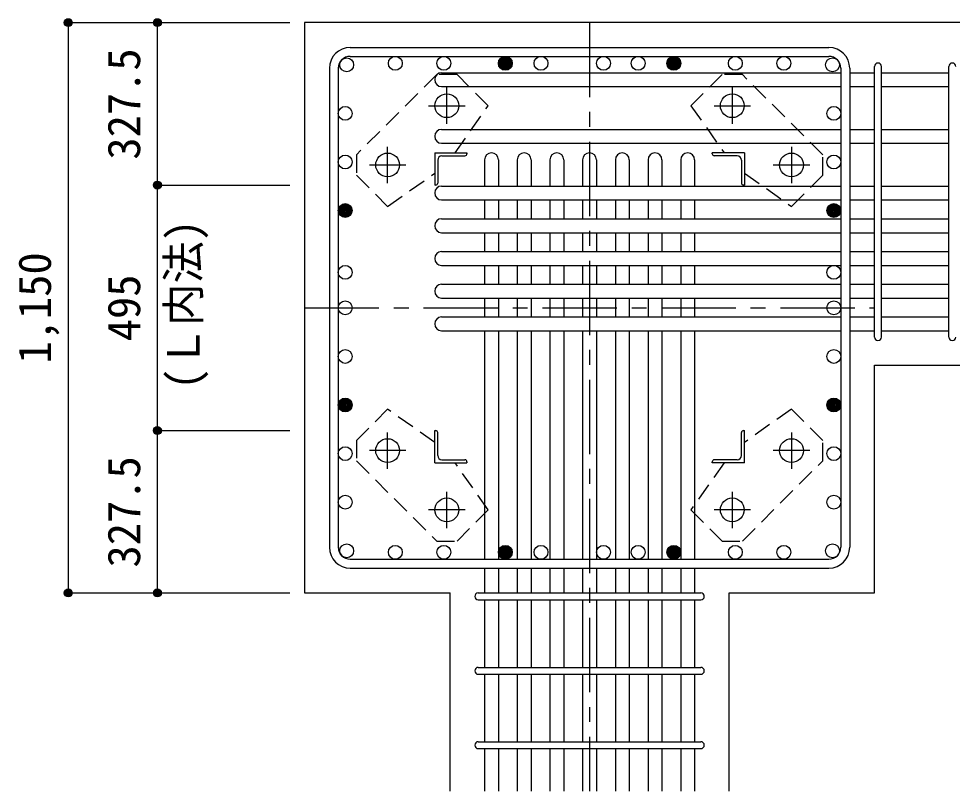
# Model space of a CAD drawing. Units: millimetres at full size, sheet at 1:30. Extents: x -5973 to 5954, y -4195 to 4201.
# Drawn here: x -600 to 1284, y -2425 to -867 of the extents above; entities that cross this region are included whole.
import ezdxf
from ezdxf.enums import TextEntityAlignment as Align

# ---------------------------------------------------------------- set-up
doc = ezdxf.new("R2010")
doc.units = ezdxf.units.MM
doc.header["$LTSCALE"] = 30
doc.header["$PDMODE"] = 32
doc.header["$PDSIZE"] = 15
doc.linetypes.add('CHAIN1', pattern=[8, 5, -1, 1, -1])
doc.linetypes.add('DASHED1', pattern=[1.8, 1.2, -0.6])
for name, color, linetype in [('0-1_躯体線', 2, 'Continuous'), ('0-2_アンカー、アングル', 4, 'Continuous'), ('0-3_立上り筋', 4, 'Continuous'), ('0-4_フープ筋', 7, 'Continuous'), ('0-5_基礎梁筋', 7, 'Continuous'), ('0-6_スタラップ筋', 7, 'Continuous'), ('0-7_文字', 4, 'Continuous'), ('0-9_プレート', 4, 'DASHED1'), ('0-D_寸法', 4, 'Continuous')]:
    doc.layers.add(name, color=color, linetype=linetype)
doc.styles.add('ＭＳ ゴシック', font='')
doc.styles.get('ＭＳ ゴシック').set_extended_font_data('MS Gothic')

msp = doc.modelspace()

# ---------------------------------------------------------------- linework, layer by layer
at = {"layer": '0-1_躯体線'}
for p, q in [((1527.44, -874.89), (-22.56, -874.89)), ((-22.56, -874.89), (-22.56, -2024.89)), ((1127.44, -1565.89), (1527.44, -1565.89)), ((1127.44, -2024.89), (1127.44, -1565.89)), ((-22.56, -2024.89), (270.94, -2024.89)), ((270.94, -2424.89), (270.94, -2024.89)), ((833.94, -2424.89), (833.94, -2024.89)), ((833.94, -2024.89), (1127.44, -2024.89))]:
    msp.add_line(p, q, dxfattribs=at)
at = {"layer": '0-2_アンカー、アングル', "linetype": 'CHAIN1'}
for p, q in [((264.44, -1079.1), (264.44, -1005.6)), ((840.44, -1005.59), (840.44, -1079.09)), ((227.64, -1042.39), (301.14, -1042.39)), ((803.74, -1042.39), (877.24, -1042.39)), ((144.94, -1198.6), (144.94, -1125.1)), ((959.94, -1125.09), (959.94, -1198.59)), ((108.14, -1161.89), (181.64, -1161.89)), ((923.24, -1161.89), (996.74, -1161.89)), ((144.94, -1774.7), (144.94, -1701.2)), ((959.94, -1701.19), (959.94, -1774.69)), ((181.64, -1737.89), (108.14, -1737.89)), ((996.74, -1737.89), (923.24, -1737.89)), ((264.44, -1894.2), (264.44, -1820.7)), ((840.44, -1820.69), (840.44, -1894.19)), ((301.14, -1857.39), (227.64, -1857.39)), ((877.24, -1857.39), (803.74, -1857.39))]:
    msp.add_line(p, q, dxfattribs=at)
at = {"layer": '0-2_アンカー、アングル'}
for p, q in [((239.94, -1137.39), (304.94, -1137.39)), ((239.94, -1137.39), (239.94, -1202.39)), ((254.44, -1143.39), (300.94, -1143.39)), ((304.94, -1137.39), (304.94, -1139.39)), ((864.94, -1137.39), (799.94, -1137.39)), ((799.94, -1139.39), (799.94, -1137.39)), ((850.44, -1143.39), (803.94, -1143.39)), ((864.94, -1137.39), (864.94, -1202.39)), ((245.94, -1151.89), (245.94, -1198.39)), ((858.94, -1151.89), (858.94, -1198.39)), ((241.94, -1202.39), (239.94, -1202.39)), ((864.94, -1202.39), (862.94, -1202.39)), ((239.94, -1697.39), (241.94, -1697.39)), ((239.94, -1762.39), (239.94, -1697.39)), ((245.94, -1747.89), (245.94, -1701.39)), ((858.94, -1747.89), (858.94, -1701.39)), ((862.94, -1697.39), (864.94, -1697.39)), ((864.94, -1762.39), (864.94, -1697.39)), ((239.94, -1762.39), (304.94, -1762.39)), ((254.44, -1756.39), (300.94, -1756.39)), ((304.94, -1760.39), (304.94, -1762.39)), ((799.94, -1762.39), (799.94, -1760.39)), ((864.94, -1762.39), (799.94, -1762.39)), ((850.44, -1756.39), (803.94, -1756.39))]:
    msp.add_line(p, q, dxfattribs=at)
at = {"layer": '0-2_アンカー、アングル', "color": 3}
for centre in [(264.44, -1042.39), (840.44, -1042.39), (144.94, -1161.89), (959.94, -1161.89), (144.94, -1737.89), (959.94, -1737.89), (264.44, -1857.39), (840.44, -1857.39)]:
    msp.add_circle(centre, 24, dxfattribs=at)
at = {"layer": '0-2_アンカー、アングル'}
for centre, radius, start, end in [((254.44, -1151.89), 8.5, 90, 180), ((300.94, -1139.39), 4, 270, 0), ((803.94, -1139.39), 4, 180, 270), ((850.44, -1151.89), 8.5, 0, 90), ((241.94, -1198.39), 4, 270, 0), ((862.94, -1198.39), 4, 180, 270), ((241.94, -1701.39), 4, 0, 90), ((862.94, -1701.39), 4, 90, 180), ((254.44, -1747.89), 8.5, 180, 270), ((850.44, -1747.89), 8.5, 270, 0), ((300.94, -1760.39), 4, 0, 90), ((803.94, -1760.39), 4, 90, 180)]:
    msp.add_arc(centre, radius, start, end, dxfattribs=at)
at = {"layer": '0-3_立上り筋', "color": 3}
for centre in [(62.37, -959.82), (160.38, -956.89), (258.39, -956.89), (382.44, -956.89), (454.42, -956.89), (580.44, -956.89), (650.45, -956.89), (722.44, -956.89), (722.44, -956.89), (846.48, -956.89), (944.49, -956.89), (1042.51, -959.82), (59.44, -1057.84), (1045.44, -1057.84), (59.44, -1155.85), (1045.44, -1155.85), (59.44, -1253.87), (59.44, -1253.87), (1045.44, -1253.87), (1045.44, -1253.87), (59.44, -1378.39), (1045.44, -1378.39), (59.44, -1449.89), (1045.44, -1449.89), (59.44, -1547.91), (1045.44, -1547.91), (59.44, -1645.92), (1045.44, -1645.92), (59.44, -1743.94), (1045.44, -1743.94), (59.44, -1841.95), (1045.44, -1841.95), (62.37, -1939.97), (62.37, -1939.97), (160.38, -1942.89), (258.39, -1942.89), (382.44, -1942.89), (454.42, -1942.89), (580.44, -1942.89), (650.45, -1942.89), (722.44, -1942.89), (722.44, -1942.89), (846.48, -1942.89), (944.49, -1942.89), (1042.51, -1939.97), (1042.51, -1939.97)]:
    msp.add_circle(centre, 14, dxfattribs=at)
at = {"layer": '0-3_立上り筋'}
for centre, radius in [((382.44, -956.89), 14), ((382.44, -956.89), 12.6), ((382.44, -956.89), 11.2), ((382.44, -956.89), 9.8), ((382.44, -956.89), 8.4), ((382.44, -956.89), 7), ((382.44, -956.89), 5.6), ((382.44, -956.89), 4.2), ((382.44, -956.89), 2.8), ((382.44, -956.89), 1.4), ((722.44, -956.89), 14), ((722.44, -956.89), 12.6), ((722.44, -956.89), 11.2), ((722.44, -956.89), 9.8), ((722.44, -956.89), 8.4), ((722.44, -956.89), 7), ((722.44, -956.89), 5.6), ((722.44, -956.89), 4.2), ((722.44, -956.89), 2.8), ((722.44, -956.89), 1.4), ((59.44, -1253.87), 14), ((59.44, -1253.87), 12.6), ((59.44, -1253.87), 11.2), ((1045.44, -1253.87), 14), ((1045.44, -1253.87), 12.6), ((1045.44, -1253.87), 11.2), ((59.44, -1253.87), 9.8), ((59.44, -1253.87), 8.4), ((59.44, -1253.87), 7), ((59.44, -1253.87), 5.6), ((59.44, -1253.87), 4.2), ((59.44, -1253.87), 2.8), ((59.44, -1253.87), 1.4), ((1045.44, -1253.87), 9.8), ((1045.44, -1253.87), 8.4), ((1045.44, -1253.87), 7), ((1045.44, -1253.87), 5.6), ((1045.44, -1253.87), 4.2), ((1045.44, -1253.87), 2.8), ((1045.44, -1253.87), 1.4), ((59.44, -1645.92), 14), ((59.44, -1645.92), 12.6), ((59.44, -1645.92), 11.2), ((59.44, -1645.92), 9.8), ((59.44, -1645.92), 8.4), ((59.44, -1645.92), 7), ((1045.44, -1645.92), 14), ((1045.44, -1645.92), 12.6), ((1045.44, -1645.92), 11.2), ((1045.44, -1645.92), 9.8), ((1045.44, -1645.92), 8.4), ((1045.44, -1645.92), 7), ((59.44, -1645.92), 5.6), ((59.44, -1645.92), 4.2), ((59.44, -1645.92), 2.8), ((59.44, -1645.92), 1.4), ((1045.44, -1645.92), 5.6), ((1045.44, -1645.92), 4.2), ((1045.44, -1645.92), 2.8), ((1045.44, -1645.92), 1.4), ((382.44, -1942.89), 14), ((382.44, -1942.89), 12.6), ((382.44, -1942.89), 11.2), ((382.44, -1942.89), 9.8), ((382.44, -1942.89), 8.4), ((382.44, -1942.89), 7), ((382.44, -1942.89), 5.6), ((382.44, -1942.89), 4.2), ((382.44, -1942.89), 2.8), ((722.44, -1942.89), 14), ((722.44, -1942.89), 12.6), ((722.44, -1942.89), 11.2), ((722.44, -1942.89), 9.8), ((722.44, -1942.89), 8.4), ((722.44, -1942.89), 7), ((722.44, -1942.89), 5.6), ((722.44, -1942.89), 4.2), ((722.44, -1942.89), 2.8), ((382.44, -1942.89), 1.4), ((722.44, -1942.89), 1.4)]:
    msp.add_circle(centre, radius, dxfattribs=at)
at = {"layer": '0-4_フープ筋'}
for p, q in [((69.44, -924.89), (1035.44, -924.89)), ((69.44, -942.89), (1035.44, -942.89)), ((27.44, -966.89), (27.44, -1932.89)), ((45.44, -966.89), (45.44, -1932.89)), ((1059.44, -966.89), (1059.44, -1932.89)), ((1077.44, -966.89), (1077.44, -1932.89)), ((69.44, -1956.89), (1035.44, -1956.89)), ((69.44, -1974.89), (1035.44, -1974.89))]:
    msp.add_line(p, q, dxfattribs=at)
for centre, radius, start, end in [((69.44, -966.89), 42, 90, 180), ((1035.44, -966.89), 42, 0, 90), ((69.44, -966.89), 24, 90, 180), ((1035.44, -966.89), 24, 0, 90), ((69.44, -1932.89), 42, 180, 270), ((69.44, -1932.89), 24, 180, 270), ((1035.44, -1932.89), 42, 270, 0), ((1035.44, -1932.89), 24, 270, 0)]:
    msp.add_arc(centre, radius, start, end, dxfattribs=at)
at = {"layer": '0-5_基礎梁筋'}
for p, q in [((253.94, -975.82), (1059.44, -975.82)), ((1077.44, -975.82), (1127.44, -975.82)), ((1141.44, -975.82), (1277.44, -975.82)), ((253.94, -1003.82), (1059.44, -1003.82)), ((1077.44, -1003.82), (1127.44, -1003.82)), ((1141.44, -1003.82), (1277.44, -1003.82)), ((253.94, -1090.11), (1059.44, -1090.11)), ((1077.44, -1090.11), (1127.44, -1090.11)), ((1141.44, -1090.11), (1277.44, -1090.11)), ((253.94, -1118.11), (1059.44, -1118.11)), ((1077.44, -1118.11), (1127.44, -1118.11)), ((1141.44, -1118.11), (1277.44, -1118.11)), ((340.44, -1151.39), (340.44, -1204.39)), ((368.44, -1151.39), (368.44, -1204.39)), ((406.44, -1151.39), (406.44, -1204.39)), ((434.44, -1151.39), (434.44, -1204.39)), ((472.44, -1151.39), (472.44, -1204.39)), ((500.44, -1151.39), (500.44, -1204.39)), ((538.44, -1151.39), (538.44, -1204.39)), ((566.44, -1151.39), (566.44, -1204.39)), ((604.44, -1151.39), (604.44, -1204.39)), ((632.44, -1151.39), (632.44, -1204.39)), ((670.44, -1151.39), (670.44, -1204.39)), ((698.44, -1151.39), (698.44, -1204.39)), ((736.44, -1151.39), (736.44, -1204.39)), ((764.44, -1151.39), (764.44, -1204.39)), ((253.94, -1204.39), (1059.44, -1204.39)), ((1077.44, -1204.39), (1127.44, -1204.39)), ((1141.44, -1204.39), (1277.44, -1204.39)), ((253.94, -1232.39), (1059.44, -1232.39)), ((340.44, -1232.39), (340.44, -1270.39)), ((368.44, -1232.39), (368.44, -1270.39)), ((406.44, -1232.39), (406.44, -1270.39)), ((434.44, -1232.39), (434.44, -1270.39)), ((472.44, -1232.39), (472.44, -1270.39)), ((500.44, -1232.39), (500.44, -1270.39)), ((538.44, -1232.39), (538.44, -1270.39)), ((566.44, -1232.39), (566.44, -1270.39)), ((604.44, -1232.39), (604.44, -1270.39)), ((632.44, -1232.39), (632.44, -1270.39)), ((670.44, -1232.39), (670.44, -1270.39)), ((698.44, -1232.39), (698.44, -1270.39)), ((736.44, -1232.39), (736.44, -1270.39)), ((764.44, -1232.39), (764.44, -1270.39)), ((1077.44, -1232.39), (1127.44, -1232.39)), ((1141.44, -1232.39), (1277.44, -1232.39)), ((253.94, -1270.39), (1059.44, -1270.39)), ((1077.44, -1270.39), (1127.44, -1270.39)), ((1141.44, -1270.39), (1277.44, -1270.39)), ((253.94, -1298.39), (1059.44, -1298.39)), ((340.44, -1298.39), (340.44, -1336.39)), ((368.44, -1298.39), (368.44, -1336.39)), ((406.44, -1298.39), (406.44, -1336.39)), ((434.44, -1298.39), (434.44, -1336.39)), ((472.44, -1298.39), (472.44, -1336.39)), ((500.44, -1298.39), (500.44, -1336.39)), ((538.44, -1298.39), (538.44, -1336.39)), ((566.44, -1298.39), (566.44, -1336.39)), ((604.44, -1298.39), (604.44, -1336.39)), ((632.44, -1298.39), (632.44, -1336.39)), ((670.44, -1298.39), (670.44, -1336.39)), ((698.44, -1298.39), (698.44, -1336.39)), ((736.44, -1298.39), (736.44, -1336.39)), ((764.44, -1298.39), (764.44, -1336.39)), ((1077.44, -1298.39), (1127.44, -1298.39)), ((1141.44, -1298.39), (1277.44, -1298.39)), ((253.94, -1336.39), (1059.44, -1336.39)), ((1077.44, -1336.39), (1127.44, -1336.39)), ((1141.44, -1336.39), (1277.44, -1336.39)), ((253.94, -1364.39), (1059.44, -1364.39)), ((340.44, -1364.39), (340.44, -1402.39)), ((368.44, -1364.39), (368.44, -1402.39)), ((406.44, -1364.39), (406.44, -1402.39)), ((434.44, -1364.39), (434.44, -1402.39)), ((472.44, -1364.39), (472.44, -1402.39)), ((500.44, -1364.39), (500.44, -1402.39)), ((538.44, -1364.39), (538.44, -1402.39)), ((566.44, -1364.39), (566.44, -1402.39)), ((604.44, -1364.39), (604.44, -1402.39)), ((632.44, -1364.39), (632.44, -1402.39)), ((670.44, -1364.39), (670.44, -1402.39)), ((698.44, -1364.39), (698.44, -1402.39)), ((736.44, -1364.39), (736.44, -1402.39)), ((764.44, -1364.39), (764.44, -1402.39)), ((1077.44, -1364.39), (1127.44, -1364.39)), ((1141.44, -1364.39), (1277.44, -1364.39)), ((253.94, -1402.39), (1059.44, -1402.39)), ((1077.44, -1402.39), (1127.44, -1402.39)), ((1141.44, -1402.39), (1277.44, -1402.39)), ((253.94, -1430.39), (1059.44, -1430.39)), ((340.44, -1430.39), (340.44, -1468.39)), ((368.44, -1430.39), (368.44, -1468.39)), ((406.44, -1430.39), (406.44, -1468.39)), ((434.44, -1430.39), (434.44, -1468.39)), ((472.44, -1430.39), (472.44, -1468.39)), ((500.44, -1430.39), (500.44, -1468.39)), ((538.44, -1430.39), (538.44, -1468.39)), ((566.44, -1430.39), (566.44, -1468.39)), ((604.44, -1430.39), (604.44, -1468.39)), ((632.44, -1430.39), (632.44, -1468.39)), ((670.44, -1430.39), (670.44, -1468.39)), ((698.44, -1430.39), (698.44, -1468.39)), ((736.44, -1430.39), (736.44, -1468.39)), ((764.44, -1430.39), (764.44, -1468.39)), ((1077.44, -1430.39), (1127.44, -1430.39)), ((1141.44, -1430.39), (1277.44, -1430.39)), ((253.94, -1468.39), (1059.44, -1468.39)), ((1077.44, -1468.39), (1127.44, -1468.39)), ((1141.44, -1468.39), (1277.44, -1468.39)), ((253.94, -1496.39), (1059.44, -1496.39)), ((340.44, -1496.39), (340.44, -1956.89)), ((368.44, -1496.39), (368.44, -1956.89)), ((406.44, -1496.39), (406.44, -1956.89)), ((434.44, -1496.39), (434.44, -1956.89)), ((472.44, -1496.39), (472.44, -1956.89)), ((500.44, -1496.39), (500.44, -1956.89)), ((538.44, -1496.39), (538.44, -1956.89)), ((566.44, -1496.39), (566.44, -1956.89)), ((604.44, -1496.39), (604.44, -1956.89)), ((632.44, -1496.39), (632.44, -1956.89)), ((670.44, -1496.39), (670.44, -1956.89)), ((698.44, -1496.39), (698.44, -1956.89)), ((736.44, -1496.39), (736.44, -1956.89)), ((764.44, -1496.39), (764.44, -1956.89)), ((1077.44, -1496.39), (1127.44, -1496.39)), ((1141.44, -1496.39), (1277.44, -1496.39)), ((340.44, -1974.89), (340.44, -2024.89)), ((368.44, -1974.89), (368.44, -2024.89)), ((406.44, -1974.89), (406.44, -2024.89)), ((434.44, -1974.89), (434.44, -2024.89)), ((472.44, -1974.89), (472.44, -2024.89)), ((500.44, -1974.89), (500.44, -2024.89)), ((538.44, -1974.89), (538.44, -2024.89)), ((566.44, -1974.89), (566.44, -2024.89)), ((604.44, -1974.89), (604.44, -2024.89)), ((632.44, -1974.89), (632.44, -2024.89)), ((670.44, -1974.89), (670.44, -2024.89)), ((698.44, -1974.89), (698.44, -2024.89)), ((736.44, -1974.89), (736.44, -2024.89)), ((764.44, -1974.89), (764.44, -2024.89)), ((340.44, -2038.89), (340.44, -2174.89)), ((368.44, -2038.89), (368.44, -2174.89)), ((406.44, -2038.89), (406.44, -2174.89)), ((434.44, -2038.89), (434.44, -2174.89)), ((472.44, -2038.89), (472.44, -2174.89)), ((500.44, -2038.89), (500.44, -2174.89)), ((538.44, -2038.89), (538.44, -2174.89)), ((566.44, -2038.89), (566.44, -2174.89)), ((604.44, -2038.89), (604.44, -2174.89)), ((632.44, -2038.89), (632.44, -2174.89)), ((670.44, -2038.89), (670.44, -2174.89)), ((698.44, -2038.89), (698.44, -2174.89)), ((736.44, -2038.89), (736.44, -2174.89)), ((764.44, -2038.89), (764.44, -2174.89)), ((340.44, -2188.89), (340.44, -2324.89)), ((368.44, -2188.89), (368.44, -2324.89)), ((406.44, -2188.89), (406.44, -2324.89)), ((434.44, -2188.89), (434.44, -2324.89)), ((472.44, -2188.89), (472.44, -2324.89)), ((500.44, -2188.89), (500.44, -2324.89)), ((538.44, -2188.89), (538.44, -2324.89)), ((566.44, -2188.89), (566.44, -2324.89)), ((604.44, -2188.89), (604.44, -2324.89)), ((632.44, -2188.89), (632.44, -2324.89)), ((670.44, -2188.89), (670.44, -2324.89)), ((698.44, -2188.89), (698.44, -2324.89)), ((736.44, -2188.89), (736.44, -2324.89)), ((764.44, -2188.89), (764.44, -2324.89)), ((340.44, -2338.89), (340.44, -2424.89)), ((368.44, -2338.89), (368.44, -2424.89)), ((406.44, -2338.89), (406.44, -2424.89)), ((434.44, -2338.89), (434.44, -2424.89)), ((472.44, -2338.89), (472.44, -2424.89)), ((500.44, -2338.89), (500.44, -2424.89)), ((538.44, -2338.89), (538.44, -2424.89)), ((566.44, -2338.89), (566.44, -2424.89)), ((604.44, -2338.89), (604.44, -2424.89)), ((632.44, -2338.89), (632.44, -2424.89)), ((670.44, -2338.89), (670.44, -2424.89)), ((698.44, -2338.89), (698.44, -2424.89)), ((736.44, -2338.89), (736.44, -2424.89)), ((764.44, -2338.89), (764.44, -2424.89))]:
    msp.add_line(p, q, dxfattribs=at)
for centre, start, end in [((253.94, -989.82), 90, 270), ((253.94, -1104.11), 90, 270), ((354.44, -1151.39), 0, 180), ((420.44, -1151.39), 0, 180), ((486.44, -1151.39), 0, 180), ((552.44, -1151.39), 0, 180), ((618.44, -1151.39), 0, 180), ((684.44, -1151.39), 0, 180), ((750.44, -1151.39), 0, 180), ((253.94, -1218.39), 90, 270), ((253.94, -1284.39), 90, 270), ((253.94, -1350.39), 90, 270), ((253.94, -1416.39), 90, 270), ((253.94, -1482.39), 90, 270)]:
    msp.add_arc(centre, 14, start, end, dxfattribs=at)
at = {"layer": '0-6_スタラップ筋'}
for p, q in [((1127.44, -1508.89), (1127.44, -963.32)), ((1141.44, -1508.89), (1141.44, -963.32)), ((1277.44, -1508.89), (1277.44, -963.32)), ((327.94, -2024.89), (776.94, -2024.89)), ((327.94, -2038.89), (776.94, -2038.89)), ((327.94, -2174.89), (776.94, -2174.89)), ((327.94, -2188.89), (776.94, -2188.89)), ((327.94, -2324.89), (776.94, -2324.89)), ((327.94, -2338.89), (776.94, -2338.89))]:
    msp.add_line(p, q, dxfattribs=at)
for centre, start, end in [((1134.44, -963.32), 0, 180), ((1134.44, -963.32), 0, 180), ((1134.44, -963.32), 0, 180), ((1134.44, -963.32), 0, 180), ((1284.44, -963.32), 0, 180), ((1134.44, -1508.89), 180, 0), ((1134.44, -1508.89), 180, 0), ((1134.44, -1508.89), 180, 0), ((1134.44, -1508.89), 180, 0), ((1284.44, -1508.89), 180, 0), ((327.94, -2031.89), 90, 270), ((327.94, -2031.89), 90, 270), ((327.94, -2031.89), 90, 270), ((327.94, -2031.89), 90, 270), ((776.94, -2031.89), 270, 90), ((776.94, -2031.89), 270, 90), ((776.94, -2031.89), 270, 90), ((776.94, -2031.89), 270, 90), ((327.94, -2181.89), 90, 270), ((776.94, -2181.89), 270, 90), ((327.94, -2331.89), 90, 270), ((776.94, -2331.89), 270, 90)]:
    msp.add_arc(centre, 7, start, end, dxfattribs=at)
at = {"layer": '0-9_プレート'}
for points in [[(243.94, -979.5), (82.04, -1141.4), (82.04, -1182.4), (144.94, -1245.3), (239.94, -1178.6)], [(281.14, -1137.4), (347.84, -1042.39), (284.94, -979.5), (243.94, -979.5)], [(1022.84, -1141.4), (860.94, -979.5), (819.94, -979.5), (757.04, -1042.39), (823.74, -1137.4)], [(864.94, -1178.6), (959.94, -1245.3), (1022.84, -1182.4), (1022.84, -1141.4)], [(239.94, -1721.19), (144.94, -1654.49), (82.04, -1717.39), (82.04, -1758.39)], [(860.94, -1920.29), (1022.84, -1758.39), (1022.84, -1717.39), (959.94, -1654.49), (864.94, -1721.19)], [(82.04, -1758.39), (243.94, -1920.29), (284.94, -1920.29), (347.84, -1857.39), (281.14, -1762.39)], [(823.74, -1762.39), (757.04, -1857.39), (819.94, -1920.29), (860.94, -1920.29)]]:
    msp.add_lwpolyline(points, dxfattribs=at)
at = {"layer": '0-D_寸法'}
for p, q in [((-499.6, -874.89), (-319.6, -874.89)), ((-499.6, -874.89), (-319.6, -874.89)), ((-499.6, -874.89), (-499.6, -2024.89)), ((-499.6, -874.89), (-499.6, -2024.89)), ((-319.6, -1202.39), (-319.6, -874.89)), ((-319.6, -874.89), (-52.56, -874.89)), ((-319.6, -1697.39), (-319.6, -1202.39)), ((-319.6, -1202.39), (-52.56, -1202.39)), ((-319.6, -2024.89), (-319.6, -1697.39)), ((-319.6, -1697.39), (-52.56, -1697.39)), ((-499.6, -2024.89), (-319.6, -2024.89)), ((-319.6, -2024.89), (-52.56, -2024.89)), ((-319.6, -2024.89), (-52.56, -2024.89))]:
    msp.add_line(p, q, dxfattribs=at)
at = {"layer": '0-D_寸法', "linetype": 'CHAIN1'}
for p, q in [((552.44, -874.89), (552.44, -2424.89)), ((-22.56, -1449.89), (1127.44, -1449.89))]:
    msp.add_line(p, q, dxfattribs=at)
at = {"layer": '0-D_寸法'}
for centre, radius in [((-499.6, -874.89), 8), ((-499.6, -874.89), 7.2), ((-499.6, -874.89), 6.4), ((-499.6, -874.89), 5.6), ((-499.6, -874.89), 4.8), ((-499.6, -874.89), 4), ((-499.6, -874.89), 3.2), ((-499.6, -874.89), 2.4), ((-499.6, -874.89), 1.6), ((-499.6, -874.89), 0.8), ((-319.6, -874.89), 8), ((-319.6, -874.89), 7.2), ((-319.6, -874.89), 6.4), ((-319.6, -874.89), 5.6), ((-319.6, -874.89), 4.8), ((-319.6, -874.89), 4), ((-319.6, -874.89), 3.2), ((-319.6, -874.89), 2.4), ((-319.6, -874.89), 1.6), ((-319.6, -874.89), 0.8), ((-319.6, -1202.39), 8), ((-319.6, -1202.39), 7.2), ((-319.6, -1202.39), 6.4), ((-319.6, -1202.39), 5.6), ((-319.6, -1202.39), 4.8), ((-319.6, -1202.39), 4), ((-319.6, -1202.39), 3.2), ((-319.6, -1202.39), 2.4), ((-319.6, -1202.39), 1.6), ((-319.6, -1202.39), 0.8), ((-319.6, -1697.39), 8), ((-319.6, -1697.39), 7.2), ((-319.6, -1697.39), 6.4), ((-319.6, -1697.39), 5.6), ((-319.6, -1697.39), 4.8), ((-319.6, -1697.39), 4), ((-319.6, -1697.39), 3.2), ((-319.6, -1697.39), 2.4), ((-319.6, -1697.39), 1.6), ((-319.6, -1697.39), 0.8), ((-499.6, -2024.89), 8), ((-499.6, -2024.89), 7.2), ((-499.6, -2024.89), 6.4), ((-499.6, -2024.89), 5.6), ((-499.6, -2024.89), 4.8), ((-499.6, -2024.89), 4), ((-499.6, -2024.89), 3.2), ((-499.6, -2024.89), 2.4), ((-499.6, -2024.89), 1.6), ((-499.6, -2024.89), 0.8), ((-319.6, -2024.89), 8), ((-319.6, -2024.89), 7.2), ((-319.6, -2024.89), 6.4), ((-319.6, -2024.89), 5.6), ((-319.6, -2024.89), 4.8), ((-319.6, -2024.89), 4), ((-319.6, -2024.89), 3.2), ((-319.6, -2024.89), 2.4), ((-319.6, -2024.89), 1.6), ((-319.6, -2024.89), 0.8)]:
    msp.add_circle(centre, radius, dxfattribs=at)
at = {"layer": '0-D_寸法', "color": 7}
for p in [(-499.6, -874.89), (-319.6, -874.89), (-319.6, -874.89), (-319.6, -1202.39), (-319.6, -1202.39), (-319.6, -1697.39), (-319.6, -1697.39), (-499.6, -2024.89), (-319.6, -2024.89), (-319.6, -2024.89)]:
    msp.add_point(p, dxfattribs=at)

# ---------------------------------------------------------------- texts
at = {"layer": '0-7_文字', "style": 'ＭＳ ゴシック', "width": 0.95}
msp.add_text('(Ｌ内法)', height=65.98, rotation=90, dxfattribs=at).set_placement((-214.55, -1614.49), align=Align.BOTTOM_LEFT)
at = {"layer": '0-D_寸法', "style": 'ＭＳ ゴシック'}
for s, p in [('327.5', (-334.6, -1151.14)), ('1,150', (-514.6, -1562.39)), ('495', (-334.6, -1517.39)), ('327.5', (-334.6, -1973.64))]:
    msp.add_text(s, height=65.98, rotation=90, dxfattribs=at).set_placement(p, align=Align.BOTTOM_LEFT)

doc.saveas('drawing.dxf')
